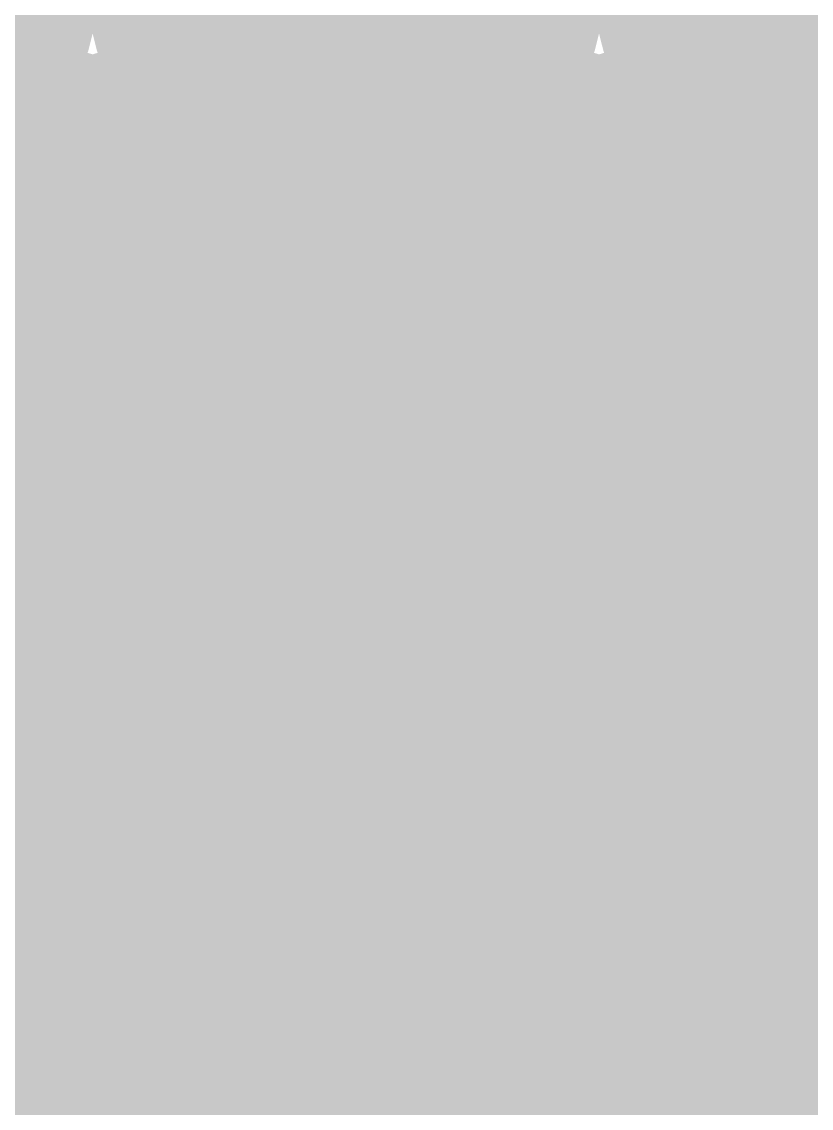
# Model space of a CAD drawing. Extents: x -118 to 4, y -52 to 56.
# Drawn here: x -8.61 to -4.65, y 39.4 to 44.85 of the extents above; entities that cross this region are included whole.
import ezdxf

# ---------------------------------------------------------------- set-up
doc = ezdxf.new("R2010")
doc.units = 0
doc.header["$MEASUREMENT"] = 0
doc.layers.get('0').update_dxf_attribs({"linetype": 'CONTINUOUS'})
for name, color, linetype in [('22-302-0_BOT', 7, 'CONTINUOUS'), ('22-302-0_DRD', 7, 'CONTINUOUS'), ('22-302-0_DRL', 2, 'CONTINUOUS'), ('22-302-0_GND', 1, 'CONTINUOUS'), ('22-302-0_IN1', 3, 'CONTINUOUS'), ('22-302-0_SMB', 5, 'CONTINUOUS'), ('22-302-0_SMT', 10, 'CONTINUOUS'), ('22-302-0_SPB', 14, 'CONTINUOUS'), ('22-302-0_SSB', 12, 'CONTINUOUS'), ('22-302-0_SST', 11, 'CONTINUOUS'), ('22-302-0_TOP', 13, 'CONTINUOUS'), ('THRUHOLE_TAP', 7, 'CONTINUOUS')]:
    doc.layers.add(name, color=color, linetype=linetype)

# ---------------------------------------------------------------- blocks, each defined once
blk = doc.blocks.new('RECTANGLE_4')
blk.add_solid([(0.4064, 0.4826), (0.4064, -0.4826), (-0.4064, 0.4826), (-0.4064, -0.4826)])
blk = doc.blocks.new('ROUND_21')
at = {"const_width": 0.99949}
blk.add_lwpolyline([(-0.499744, 0, 1), (0.499744, 0, 1)], format="xyb", close=True, dxfattribs=at)
blk = doc.blocks.new('ROUND_50')
at = {"const_width": 0.35052}
blk.add_lwpolyline([(-0.17526, 0, 1), (0.17526, 0, 1)], format="xyb", close=True, dxfattribs=at)
blk = doc.blocks.new('ROUND_102')
at = {"const_width": 0.54991}
blk.add_lwpolyline([(-0.274954, 0, 1), (0.274954, 0, 1)], format="xyb", close=True, dxfattribs=at)
blk = doc.blocks.new('ROUND_107')
at = {"const_width": 0.10033}
blk.add_lwpolyline([(-0.050164, 0, 1), (0.050164, 0, 1)], format="xyb", close=True, dxfattribs=at)
blk = doc.blocks.new('ROUND_76')
at = {"const_width": 1.30429}
blk.add_lwpolyline([(-0.652144, 0, 1), (0.652144, 0, 1)], format="xyb", close=True, dxfattribs=at)
blk = doc.blocks.new('ROUND_92')
at = {"const_width": 0.0635}
blk.add_lwpolyline([(-0.03175, 0, 1), (0.03175, 0, 1)], format="xyb", close=True, dxfattribs=at)
blk = doc.blocks.new('ROUND_98')
at = {"const_width": 0.10033}
blk.add_lwpolyline([(-0.050164, 0, 1), (0.050164, 0, 1)], format="xyb", close=True, dxfattribs=at)

msp = doc.modelspace()

# ---------------------------------------------------------------- linework, layer by layer
at = {"layer": '22-302-0_BOT'}
for points, const_width in [([(-4.445, 45.085), (-4.445, 40.64), (-5.334, 39.751), (-6.985, 39.751), (-7.6962, 39.0398), (-7.6962, 38.735)], 0.635), ([(-18.4531, 41.9862), (-18.4531, 43.02252), (-17.69618, 43.815), (-16.002, 43.815), (-15.24, 44.577), (-11.176, 44.577), (-10.287, 43.688), (-8.382, 43.688), (-6.985, 45.085)], 0.2032), ([(-5.715, 44.68876), (-5.715, 40.3733)], 0.254), ([(-5.6515, 44.5262), (-5.7785, 44.5262)], 0.254), ([(-5.51688, 44.2976), (-5.91312, 44.2976)], 0.254), ([(-5.9436, 44.25696), (-5.9436, 40.3733)], 0.254), ([(-5.4864, 44.25696), (-5.4864, 40.47744)], 0.254), ([(-6.1722, 44.0309), (-6.1722, 40.3733)], 0.254), ([(-5.30352, 44.069), (-6.12648, 44.069)], 0.254), ([(-5.2578, 44.0309), (-5.2578, 40.70604)], 0.254), ([(-7.59206, 43.90136), (-8.0899, 43.40352)], 0.254), ([(-7.5438, 43.8785), (-7.5438, 43.3578)], 0.254), ([(-6.4008, 43.88866), (-6.4008, 40.3733)], 0.254), ([(-5.0673, 43.90898), (-5.0673, 40.89654)], 0.254), ([(-7.4549, 43.8404), (-7.65556, 43.8404)], 0.254), ([(-5.0673, 43.8404), (-6.5151, 43.8404)], 0.254), ([(-7.3152, 43.79722), (-7.3152, 40.27678)], 0.254), ([(-7.0866, 43.75912), (-7.0866, 40.36568)], 0.254), ([(-6.858, 43.76166), (-6.858, 40.3733)], 0.254), ([(-6.6294, 43.8023), (-6.6294, 40.3733)], 0.254), ([(-7.7724, 43.72356), (-7.7724, 43.3578)], 0.254), ([(-5.0673, 43.6118), (-7.88416, 43.6118)], 0.254), ([(-8.001, 43.49496), (-8.001, 43.3578)], 0.254), ([(-5.0673, 43.3832), (-8.11276, 43.3832)], 0.254), ([(-7.4422, 43.3578), (-8.14578, 43.3578)], 0.254), ([(-7.4422, 43.3578), (-7.4422, 41.7322)], 0.254), ([(-5.0673, 43.1546), (-7.4422, 43.1546)], 0.254), ([(-5.0673, 42.926), (-7.4422, 42.926)], 0.254), ([(-5.0673, 42.6974), (-7.4422, 42.6974)], 0.254), ([(-7.4422, 42.545), (-8.1788, 42.545)], 0.254), ([(-8.1788, 41.7322), (-8.1788, 42.545)], 0.254), ([(-8.1788, 42.545), (-6.985, 42.545)], 0.2032), ([(-6.985, 42.545), (-8.1788, 42.545)], 0.2032), ([(-5.0673, 42.4688), (-7.4422, 42.4688)], 0.254), ([(-5.0673, 42.2402), (-7.4422, 42.2402)], 0.254), ([(-5.0673, 42.0116), (-7.4422, 42.0116)], 0.254), ([(-5.0673, 41.783), (-7.4422, 41.783)], 0.254), ([(-7.4422, 41.7322), (-8.8646, 41.7322)], 0.254), ([(-8.6868, 41.7322), (-8.6868, 41.4528)], 0.254), ([(-8.4582, 41.7322), (-8.4582, 41.4528)], 0.254), ([(-8.2296, 41.7322), (-8.2296, 41.4528)], 0.254), ([(-8.001, 41.7322), (-8.001, 41.4528)], 0.254), ([(-7.7724, 41.7322), (-7.7724, 41.4528)], 0.254), ([(-7.5438, 41.7322), (-7.5438, 41.4528)], 0.254), ([(-5.0673, 41.5544), (-10.59942, 41.5544)], 0.254), ([(-7.4422, 41.4528), (-8.8646, 41.4528)], 0.254), ([(-8.1788, 41.4528), (-8.1788, 40.64)], 0.254), ([(-7.4422, 41.4528), (-7.4422, 40.17264)], 0.254), ([(-5.0673, 41.3258), (-7.4422, 41.3258)], 0.254), ([(-8.1788, 40.64), (-7.493, 40.64), (-6.985, 41.148)], 0.2032), ([(-6.985, 41.148), (-7.493, 40.64), (-8.1788, 40.64)], 0.2032), ([(-5.0673, 41.0972), (-7.4422, 41.0972)], 0.254), ([(-5.09524, 40.8686), (-7.4422, 40.8686)], 0.254), ([(-5.0673, 40.89654), (-5.59054, 40.3733)], 0.254), ([(-7.4422, 40.64), (-8.1788, 40.64)], 0.254), ([(-8.1788, 39.8272), (-8.1788, 40.64)], 0.254), ([(-5.32384, 40.64), (-7.4422, 40.64)], 0.254), ([(-5.55244, 40.4114), (-7.4422, 40.4114)], 0.254), ([(-5.59054, 40.3733), (-6.985, 40.3733)], 0.254), ([(-4.00558, 40.20058), (-4.8895, 39.31666)], 0.254), ([(-7.78764, 39.8272), (-8.8646, 39.8272)], 0.254), ([(-8.6868, 39.8272), (-8.6868, 39.3573)], 0.254), ([(-8.4582, 39.8272), (-8.4582, 39.3573)], 0.254), ([(-8.2296, 39.8272), (-8.2296, 39.5478)], 0.254), ([(-7.78764, 39.8272), (-8.06704, 39.5478)], 0.254), ([(-8.001, 39.8272), (-8.001, 39.61384)], 0.254), ([(-7.88924, 39.7256), (-10.87628, 39.7256)], 0.254), ([(-4.572, 39.63162), (-4.572, 29.6164)], 0.254), ([(-8.7122, 39.5478), (-10.1346, 39.5478)], 0.254), ([(-8.7122, 39.5478), (-8.7122, 39.3573)], 0.254), ([(-8.06704, 39.5478), (-8.4328, 39.5478)], 0.254), ([(-8.4328, 39.5478), (-8.4328, 39.3573)], 0.254), ([(-8.4328, 39.497), (-8.7122, 39.497)], 0.254), ([(-3.8354, 39.497), (-4.70662, 39.497)], 0.254), ([(-4.8006, 39.40302), (-4.8006, 29.6164)], 0.254), ([(-8.4328, 39.3573), (-8.7122, 39.3573)], 0.254)]:
    msp.add_lwpolyline(points, dxfattribs=dict(at, const_width=const_width))
at = {"layer": '22-302-0_BOT', "const_width": 0.254}
for points in [[(-6.985, 43.75404, 0.328165), (-5.715, 44.68876)], [(-5.715, 44.68876, 0.1979429), (-5.06723, 43.9091)], [(-7.59206, 43.90136, 0.1190312), (-6.985, 43.75477)], [(-8.14578, 43.3578, 0.0411285), (-8.09492, 43.40092)], [(-8.14578, 43.3578, 0.0411285), (-8.09492, 43.40092)], [(-6.985, 40.3733, 0.1989124), (-7.42503, 40.19103)], [(-5.334, 39.1287, 0.1989124), (-4.89397, 39.31097)], [(-5.334, 39.1287, 0.1989124), (-4.89397, 39.31097)]]:
    msp.add_lwpolyline(points, format="xyb", dxfattribs=at)
at = {"layer": '22-302-0_DRD', "const_width": 0.254}
for points in [[(-7.62, 45.72), (-7.62, 44.45)], [(-6.985, 45.72), (-6.985, 44.45)], [(-6.35, 44.45), (-6.35, 45.72)], [(-5.08, 45.72), (-5.08, 44.45)], [(-7.62, 44.45), (-6.35, 44.45)], [(-5.08, 44.45), (-3.81, 44.45)], [(-6.35, 43.18), (-7.62, 41.91)], [(-6.35, 41.91), (-7.62, 43.18)], [(-6.35, 43.18), (-7.62, 41.91)], [(-6.35, 41.91), (-7.62, 43.18)], [(-6.35, 41.783), (-7.62, 40.513)], [(-6.35, 40.513), (-7.62, 41.783)], [(-6.35, 41.783), (-7.62, 40.513)], [(-6.35, 40.513), (-7.62, 41.783)]]:
    msp.add_lwpolyline(points, dxfattribs=at)
at = {"layer": '22-302-0_IN1', "const_width": 0.254}
for points in [[(-5.3848, 44.1452), (-4.445, 45.085)], [(-8.1788, 44.5008), (-8.32866, 44.5008)], [(-5.6388, 44.5008), (-5.78866, 44.5008)], [(-8.3566, 44.45), (-8.3566, 10.70356)], [(-5.6134, 44.45), (-5.6134, 10.5537)], [(-8.128, 44.40428), (-8.128, 23.1013)], [(-5.842, 44.40428), (-5.842, 19.49704)], [(-8.03656, 44.2722), (-8.4709, 44.2722)], [(-5.49656, 44.2722), (-5.9309, 44.2722)], [(-8.5852, 44.14266), (-8.5852, 10.78992)], [(-5.3848, 44.14266), (-5.3848, 10.3251)], [(-7.8994, 44.1198), (-7.8994, 37.62502)], [(-6.0706, 44.1198), (-6.0706, 19.68246)], [(-7.81304, 44.0436), (-8.69696, 44.0436)], [(-5.27304, 44.0436), (-6.15696, 44.0436)], [(-7.6708, 43.94454), (-7.6708, 37.99078)], [(-6.2992, 43.94454), (-6.2992, 19.75104)], [(-5.1562, 43.95978), (-5.1562, 9.88568)], [(-7.3787, 43.815), (-9.12876, 43.815)], [(-7.4422, 43.83532), (-7.4422, 43.04792)], [(-4.8387, 43.815), (-6.58876, 43.815)], [(-6.5278, 43.83532), (-6.5278, 43.04792)], [(-4.9276, 43.84548), (-4.9276, -3.048)], [(-7.2136, 43.77436), (-7.2136, 43.18508)], [(-6.985, 43.75404), (-6.985, 43.22572)], [(-6.7564, 43.77436), (-6.7564, 43.18508)], [(-4.699, 43.77944), (-4.699, -3.048)], [(2.921, 43.5864), (-29.07792, 43.5864)], [(2.921, 43.3578), (-29.21508, 43.3578)], [(-7.33298, 43.1292), (-69.17436, 43.1292)], [(2.921, 43.1292), (-6.63702, 43.1292)], [(-7.56412, 42.9006), (-62.81674, 42.9006)], [(2.921, 42.9006), (-6.40588, 42.9006)], [(-7.65302, 42.672), (-24.43988, 42.672)], [(2.921, 42.672), (-6.31698, 42.672)], [(-7.65556, 42.4434), (-24.27224, 42.4434)], [(2.921, 42.4434), (-6.3119, 42.4434)], [(-7.57936, 42.2148), (-24.21382, 42.2148)], [(2.921, 42.2148), (-6.39064, 42.2148)], [(-7.4422, 42.04208), (-7.4422, 41.65092)], [(-6.5278, 42.04208), (-6.5278, 41.65092)], [(-7.37108, 41.9862), (-24.23414, 41.9862)], [(2.921, 41.9862), (-6.59638, 41.9862)], [(-7.2136, 41.90492), (-7.2136, 41.78808)], [(-6.7564, 41.90492), (-6.7564, 41.78808)], [(-6.985, 41.86428), (-6.985, 41.82872)], [(-7.28472, 41.7576), (-24.3459, 41.7576)], [(2.921, 41.7576), (-6.68274, 41.7576)], [(-7.54888, 41.529), (-24.64816, 41.529)], [(2.921, 41.529), (-6.42112, 41.529)], [(-7.64794, 41.3004), (-37.05606, 41.3004)], [(2.921, 41.3004), (-6.32206, 41.3004)], [(-7.66064, 41.0718), (-37.04336, 41.0718)], [(2.921, 41.0718), (-6.30936, 41.0718)], [(-7.59206, 40.8432), (-22.48408, 40.8432)], [(2.921, 40.8432), (-6.37794, 40.8432)], [(-7.40664, 40.6146), (-22.34692, 40.6146)], [(-7.4422, 40.64508), (-7.4422, 38.1127)], [(2.921, 40.6146), (-6.56336, 40.6146)], [(-6.5278, 40.64508), (-6.5278, 27.01798)], [(-7.2136, 40.50792), (-7.2136, 38.14318)], [(-6.7564, 40.50792), (-6.7564, 37.94252)], [(-6.985, 40.46728), (-6.985, 38.09492)], [(-1.2573, 40.386), (-11.31316, 40.386)], [(-1.55956, 40.1574), (-11.0109, 40.1574)], [(-1.67132, 39.9288), (-10.89914, 39.9288)], [(-1.69418, 39.7002), (-10.87882, 39.7002)], [(-1.63576, 39.4716), (-10.93724, 39.4716)]]:
    msp.add_lwpolyline(points, dxfattribs=at)
for points in [[(-9.525, 43.75404, 0.328165), (-8.255, 44.68876)], [(-8.255, 44.68876, 0.3281646), (-6.985, 43.75404)], [(-6.985, 43.75404, 0.328165), (-5.715, 44.68876)], [(-5.715, 44.68876, 0.3281646), (-4.445, 43.75404)], [(-6.985, 43.22572, 0.4142136), (-7.66572, 42.545)], [(-6.985, 43.22572, 0.4142136), (-7.66572, 42.545)], [(-6.30428, 42.545, 0.4142136), (-6.985, 43.22572)], [(-6.30428, 42.545, 0.4142136), (-6.985, 43.22572)], [(-7.66572, 42.545, 0.4142136), (-6.985, 41.86428)], [(-7.66572, 42.545, 0.4142136), (-6.985, 41.86428)], [(-6.985, 41.86428, 0.4142136), (-6.30428, 42.545)], [(-6.985, 41.86428, 0.4142136), (-6.30428, 42.545)], [(-6.985, 41.82872, 0.4142136), (-7.66572, 41.148)], [(-6.985, 41.82872, 0.4142136), (-7.66572, 41.148)], [(-6.30428, 41.148, 0.4142136), (-6.985, 41.82872)], [(-6.30428, 41.148, 0.4142136), (-6.985, 41.82872)], [(-7.66572, 41.148, 0.4142136), (-6.985, 40.46728)], [(-7.66572, 41.148, 0.4142136), (-6.985, 40.46728)], [(-6.985, 40.46728, 0.4142136), (-6.30428, 41.148)], [(-6.985, 40.46728, 0.4142136), (-6.30428, 41.148)]]:
    msp.add_lwpolyline(points, format="xyb", dxfattribs=at)
at = {"layer": '22-302-0_SSB', "const_width": 0.1524}
for points in [[(-6.10108, 42.1894), (-6.10108, 43.2054), (-5.9817, 43.03776)], [(-7.4295, 41.7195), (-10.3505, 41.7195), (-10.3505, 43.3578), (-7.4295, 43.3578), (-7.4295, 41.7195)], [(-6.76148, 42.1894), (-6.6421, 42.35958), (-6.58368, 42.52976), (-6.58368, 42.86758), (-6.6421, 43.03776), (-6.76148, 43.2054), (-6.88086, 43.2054), (-6.9977, 43.03776), (-7.05866, 42.86758), (-7.05866, 42.52976), (-6.9977, 42.35958), (-6.88086, 42.1894), (-6.76148, 42.1894)], [(-5.4991, 42.35958), (-5.44068, 42.1894), (-5.08508, 42.1894), (-5.02666, 42.35958), (-5.02666, 43.03776), (-5.08508, 43.2054), (-5.44068, 43.2054), (-5.4991, 43.03776)], [(-6.22046, 42.1894), (-5.9817, 42.1894)], [(-7.4295, 39.8145), (-10.3505, 39.8145), (-10.3505, 41.4528), (-7.4295, 41.4528), (-7.4295, 39.8145)], [(-7.04088, 40.7924), (-6.68528, 40.7924), (-6.62686, 40.96258), (-6.62686, 41.13276), (-6.68528, 41.3004), (-7.04088, 41.3004), (-7.0993, 41.13276), (-7.0993, 40.96258), (-6.86308, 40.2844)], [(-6.2611, 40.45458), (-6.20268, 40.2844), (-5.84708, 40.2844), (-5.78866, 40.45458), (-5.78866, 41.13276), (-5.84708, 41.3004), (-6.20268, 41.3004), (-6.2611, 41.13276)], [(-8.4455, 39.5605), (-5.5245, 39.5605), (-5.5245, 37.9222), (-8.4455, 37.9222), (-8.4455, 39.5605)]]:
    msp.add_lwpolyline(points, dxfattribs=at)
at = {"layer": '22-302-0_SST'}
for points, const_width in [([(-0.3937, 43.18), (-13.57376, 43.18), (-14.17574, 42.58056), (0.20574, 42.58056), (-0.3937, 43.18), (-0.3937, 49.53), (0.20574, 50.12944), (0.20574, 42.58056)], 0.1524), ([(-6.86562, 44.96562), (-6.66496, 44.76496), (-6.66496, 45.40504), (-6.86562, 45.20438), (-6.86562, 44.96562), (-7.10438, 44.96562), (-7.30504, 44.76496), (-6.66496, 44.76496)], 0.1524), ([(-4.32562, 44.96562), (-4.12496, 44.76496), (-4.12496, 45.40504), (-4.32562, 45.20438), (-4.32562, 44.96562), (-4.56438, 44.96562), (-4.76504, 44.76496), (-4.12496, 44.76496)], 0.1524), ([(-7.30504, 44.76496), (-7.30504, 45.40504)], 0.1524), ([(-4.76504, 44.76496), (-4.76504, 45.40504)], 0.1524), ([(-7.31012, 41.93032), (-11.8237, 41.93032)], 0.1524), ([(-2.14376, 41.93032), (-6.65988, 41.93032)], 0.1524), ([(-7.7851, 40.02532), (-8.37692, 40.02532), (-8.37692, 41.29532), (-7.7851, 41.29532)], 0.2032), ([(-7.23138, 40.66032), (-6.78688, 40.66032), (-6.71068, 40.87368), (-6.71068, 41.0845), (-6.86054, 41.29532), (-7.30504, 41.29532)], 0.2032), ([(-7.23138, 40.02532), (-7.23138, 41.29532)], 0.2032), ([(-5.6388, 41.29532), (-5.6388, 40.23868), (-5.71246, 40.02532), (-6.15696, 40.02532), (-6.23062, 40.23868), (-6.23062, 41.29532)], 0.2032), ([(-4.86156, 40.66032), (-4.56438, 40.66032), (-4.56438, 40.23868), (-4.64058, 40.02532), (-5.08508, 40.02532), (-5.15874, 40.23868), (-5.15874, 41.0845), (-5.08508, 41.29532), (-4.64058, 41.29532), (-4.56438, 41.0845)], 0.2032), ([(-7.93242, 40.66032), (-8.37692, 40.66032)], 0.2032), ([(-7.30504, 40.02532), (-6.86054, 40.02532), (-6.71068, 40.23868), (-6.71068, 40.4495), (-6.78688, 40.66032)], 0.2032)]:
    msp.add_lwpolyline(points, dxfattribs=dict(at, const_width=const_width))
at = {"layer": '22-302-0_SST', "const_width": 0.1524}
for points in [[(-7.31012, 41.93032, 0.4142136), (-6.985, 41.6052)], [(-6.985, 41.6052, 0.4142136), (-6.65988, 41.93032)]]:
    msp.add_lwpolyline(points, format="xyb", dxfattribs=at)
at = {"layer": '22-302-0_TOP'}
for points, const_width in [([(-5.41782, 44.11218), (-4.445, 45.085)], 0.254), ([(-5.715, 44.55414), (-5.715, 40.22852)], 0.254), ([(-8.2296, 44.49572), (-8.2296, 40.22852)], 0.254), ([(-8.20674, 44.45), (-8.30326, 44.45)], 0.254), ([(-5.66674, 44.45), (-5.76326, 44.45)], 0.254), ([(-8.4582, 44.21378), (-8.4582, 40.22852)], 0.254), ([(-8.05688, 44.2214), (-8.45312, 44.2214)], 0.254), ([(-5.51688, 44.2214), (-5.91312, 44.2214)], 0.254), ([(-8.001, 44.15536), (-8.001, 40.22852)], 0.254), ([(-5.9436, 44.1833), (-5.9436, 40.22852)], 0.254), ([(-5.4864, 44.1833), (-5.4864, 40.22852)], 0.254), ([(-7.8232, 43.9928), (-8.6868, 43.9928)], 0.254), ([(-8.6868, 43.9928), (-8.6868, 40.22852)], 0.254), ([(-6.1722, 43.97248), (-6.1722, 40.22852)], 0.254), ([(-5.2832, 43.9928), (-6.1468, 43.9928)], 0.254), ([(-5.2578, 43.97248), (-5.2578, 40.22852)], 0.254), ([(-7.7724, 43.9547), (-7.7724, 40.22852)], 0.254), ([(-7.5438, 43.82516), (-7.5438, 43.00982)], 0.254), ([(-6.4008, 43.83786), (-6.4008, 42.9768)], 0.254), ([(-5.0292, 43.83786), (-5.0292, 40.22852)], 0.254), ([(-7.37362, 43.7642), (-9.13638, 43.7642)], 0.254), ([(-6.6294, 43.75404), (-6.6294, 43.17746)], 0.254), ([(-4.83362, 43.7642), (-6.59638, 43.7642)], 0.254), ([(-4.8006, 43.75404), (-4.8006, 40.22852)], 0.254), ([(-7.3152, 43.74896), (-7.3152, 43.1927)], 0.254), ([(-7.0866, 43.71086), (-7.0866, 43.26382)], 0.254), ([(-6.858, 43.7134), (-6.858, 43.25874)], 0.254), ([(-4.572, 43.7134), (-4.572, 40.22852)], 0.254), ([(3.048, 43.5356), (-14.12748, 43.5356)], 0.254), ([(3.048, 43.307), (-14.12748, 43.307)], 0.254), ([(-7.47776, 43.0784), (-14.12748, 43.0784)], 0.254), ([(3.048, 43.0784), (-6.49224, 43.0784)], 0.254), ([(-7.64286, 42.8498), (-14.12748, 42.8498)], 0.254), ([(3.048, 42.8498), (-6.3246, 42.8498)], 0.254), ([(-7.70636, 42.6212), (-14.12748, 42.6212)], 0.254), ([(3.048, 42.6212), (-6.2611, 42.6212)], 0.254), ([(-7.69366, 42.3926), (-14.12748, 42.3926)], 0.254), ([(3.048, 42.3926), (-6.2738, 42.3926)], 0.254), ([(-7.60222, 42.164), (-14.12748, 42.164)], 0.254), ([(3.048, 42.164), (-6.36524, 42.164)], 0.254), ([(-7.5438, 42.08018), (-7.5438, 41.61282)], 0.254), ([(-6.4008, 42.1132), (-6.4008, 41.5798)], 0.254), ([(-7.3787, 41.9354), (-14.12748, 41.9354)], 0.254), ([(-6.6294, 41.91), (-6.6294, 41.78046)], 0.254), ([(3.048, 41.9354), (-6.58876, 41.9354)], 0.254), ([(-7.3152, 41.8973), (-7.3152, 41.7957)], 0.254), ([(-7.44982, 41.7068), (-14.12748, 41.7068)], 0.254), ([(3.048, 41.7068), (-6.52018, 41.7068)], 0.254), ([(-7.6327, 41.4782), (-14.12748, 41.4782)], 0.254), ([(3.048, 41.4782), (-6.3373, 41.4782)], 0.254), ([(-7.70382, 41.2496), (-14.12748, 41.2496)], 0.254), ([(3.048, 41.2496), (-6.26618, 41.2496)], 0.254), ([(-7.69874, 41.021), (-14.12748, 41.021)], 0.254), ([(3.048, 41.021), (-6.26872, 41.021)], 0.254), ([(-7.61746, 40.7924), (-14.12748, 40.7924)], 0.254), ([(3.048, 40.7924), (-6.35, 40.7924)], 0.254), ([(-6.4008, 40.7162), (-6.4008, 40.22852)], 0.254), ([(-7.5438, 40.68318), (-7.5438, 40.22852)], 0.254), ([(-7.4168, 40.5638), (-14.12748, 40.5638)], 0.254), ([(3.048, 40.5638), (-6.5532, 40.5638)], 0.254), ([(-7.3152, 40.5003), (-7.3152, 40.22852)], 0.254), ([(-6.6294, 40.513), (-6.6294, 40.22852)], 0.254), ([(-7.0866, 40.42918), (-7.0866, 40.22852)], 0.254), ([(-6.858, 40.43172), (-6.858, 40.22852)], 0.254), ([(-1.4478, 40.3352), (-11.1252, 40.3352)], 0.254), ([(-1.5621, 40.22852), (-11.0109, 40.22852)], 0.254), ([(-1.016, 39.751), (-11.557, 39.751)], 0.2032)]:
    msp.add_lwpolyline(points, dxfattribs=dict(at, const_width=const_width))
at = {"layer": '22-302-0_TOP', "const_width": 0.254}
for points in [[(-9.525, 43.70832, 0.3024665), (-8.255, 44.55414)], [(-8.255, 44.55414, 0.3024661), (-6.985, 43.70832)], [(-6.985, 43.70832, 0.3024665), (-5.715, 44.55414)], [(-5.715, 44.55414, 0.3024661), (-4.445, 43.70832)], [(-6.985, 43.27144, 0.4142136), (-7.71144, 42.545)], [(-6.985, 43.27144, 0.4142136), (-7.71144, 42.545)], [(-6.25856, 42.545, 0.4142136), (-6.985, 43.27144)], [(-6.25856, 42.545, 0.4142136), (-6.985, 43.27144)], [(-7.71144, 42.545, 0.3353963), (-7.18312, 41.8465)], [(-7.71144, 42.545, 0.3353963), (-7.18312, 41.8465)], [(-6.78434, 41.8465, 0.3344601), (-6.25856, 42.545)], [(-6.78434, 41.8465, 0.3344601), (-6.25856, 42.545)], [(-7.18312, 41.8465, 0.3353955), (-7.71144, 41.148)], [(-7.18312, 41.8465, 0.3353955), (-7.71144, 41.148)], [(-6.25856, 41.148, 0.3344598), (-6.78434, 41.8465)], [(-6.25856, 41.148, 0.3344598), (-6.78434, 41.8465)], [(-7.71144, 41.148, 0.4142136), (-6.985, 40.42156)], [(-7.71144, 41.148, 0.4142136), (-6.985, 40.42156)], [(-6.985, 40.42156, 0.4142136), (-6.25856, 41.148)], [(-6.985, 40.42156, 0.4142136), (-6.25856, 41.148)]]:
    msp.add_lwpolyline(points, format="xyb", dxfattribs=at)

# ---------------------------------------------------------------- block references
at = {"layer": '22-302-0_BOT'}
for name, p in [('ROUND_21', (-9.525, 45.085)), ('ROUND_21', (-6.985, 45.085)), ('ROUND_21', (-4.445, 45.085)), ('RECTANGLE_4', (-8.1788, 42.545)), ('ROUND_50', (-6.985, 42.545)), ('ROUND_50', (-6.985, 41.148)), ('RECTANGLE_4', (-8.1788, 40.64))]:
    msp.add_blockref(name, p, dxfattribs=at)
at = {"layer": '22-302-0_DRL'}
for name, p in [('ROUND_102', (-6.985, 45.085)), ('ROUND_102', (-4.445, 45.085)), ('ROUND_107', (-6.985, 42.545)), ('ROUND_107', (-6.985, 41.148))]:
    msp.add_blockref(name, p, dxfattribs=at)
at = {"layer": '22-302-0_GND'}
for name, p in [('ROUND_76', (-9.525, 45.085)), ('ROUND_76', (-6.985, 45.085)), ('ROUND_76', (-4.445, 45.085)), ('ROUND_92', (-6.985, 42.545)), ('ROUND_92', (-6.985, 41.148))]:
    msp.add_blockref(name, p, dxfattribs=at)
at = {"layer": '22-302-0_IN1'}
for name, p in [('ROUND_21', (-9.525, 45.085)), ('ROUND_21', (-6.985, 45.085)), ('ROUND_21', (-4.445, 45.085)), ('ROUND_50', (-6.985, 42.545)), ('ROUND_50', (-6.985, 41.148))]:
    msp.add_blockref(name, p, dxfattribs=at)
at = {"layer": '22-302-0_SMB'}
for name, p in [('ROUND_21', (-9.525, 45.085)), ('ROUND_21', (-6.985, 45.085)), ('ROUND_21', (-4.445, 45.085)), ('RECTANGLE_4', (-8.1788, 42.545)), ('RECTANGLE_4', (-8.1788, 40.64))]:
    msp.add_blockref(name, p, dxfattribs=at)
at = {"layer": '22-302-0_SMT'}
for p in [(-9.525, 45.085), (-6.985, 45.085), (-4.445, 45.085)]:
    msp.add_blockref('ROUND_21', p, dxfattribs=at)
at = {"layer": '22-302-0_SPB'}
for p in [(-8.1788, 42.545), (-8.1788, 40.64)]:
    msp.add_blockref('RECTANGLE_4', p, dxfattribs=at)
at = {"layer": '22-302-0_TOP'}
for name, p in [('ROUND_21', (-9.525, 45.085)), ('ROUND_21', (-6.985, 45.085)), ('ROUND_21', (-4.445, 45.085)), ('ROUND_50', (-6.985, 42.545)), ('ROUND_50', (-6.985, 41.148))]:
    msp.add_blockref(name, p, dxfattribs=at)
at = {"layer": 'THRUHOLE_TAP'}
for name, p in [('ROUND_102', (-6.985, 45.085)), ('ROUND_102', (-4.445, 45.085)), ('ROUND_98', (-6.985, 42.545)), ('ROUND_98', (-6.985, 41.148))]:
    msp.add_blockref(name, p, dxfattribs=at)

doc.saveas('drawing.dxf')
